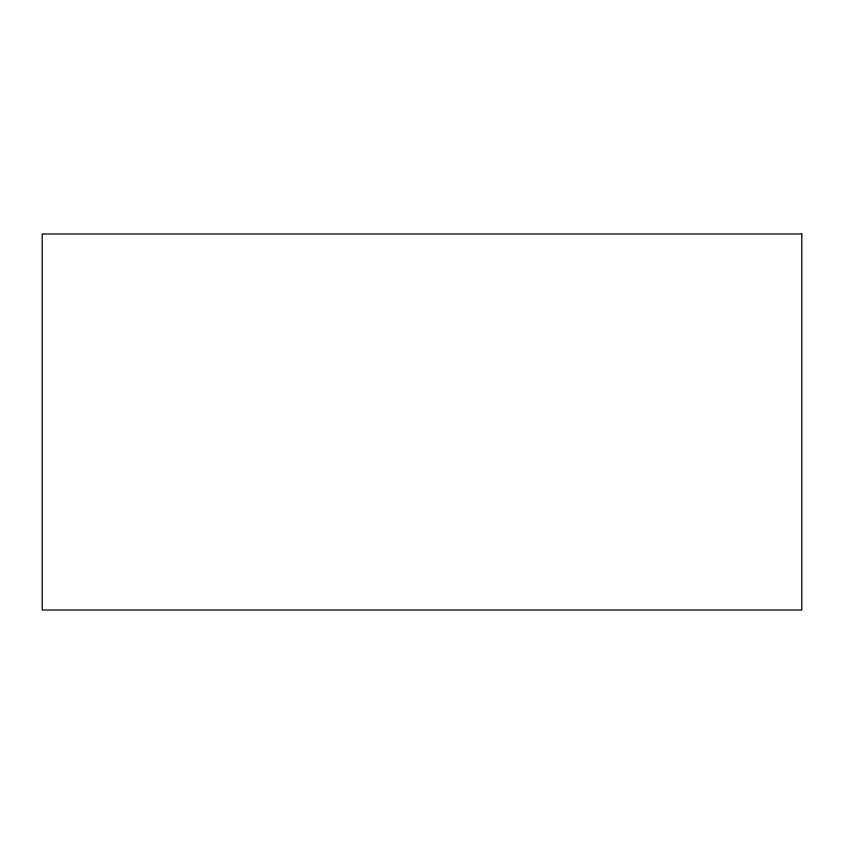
<?xml version="1.0" encoding="UTF-8"?>
<svg xmlns="http://www.w3.org/2000/svg" width="844" height="844" viewBox="0 0 844 844"><rect width="100%" height="100%" fill="white"/><g stroke="black" fill="none" stroke-linecap="round" stroke-linejoin="round"><path stroke-width="1.27" d="M801.8 233.978L42.2 233.978L42.2 610.022L801.8 610.022L801.8 233.978"/></g></svg>
